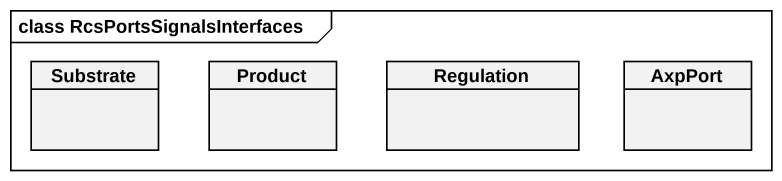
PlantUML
@startuml
mainframe class RcsPortsSignalsInterfaces
hide circle
hide empty members
class Substrate
class Product
class Regulation
class AxpPort
@enduml
